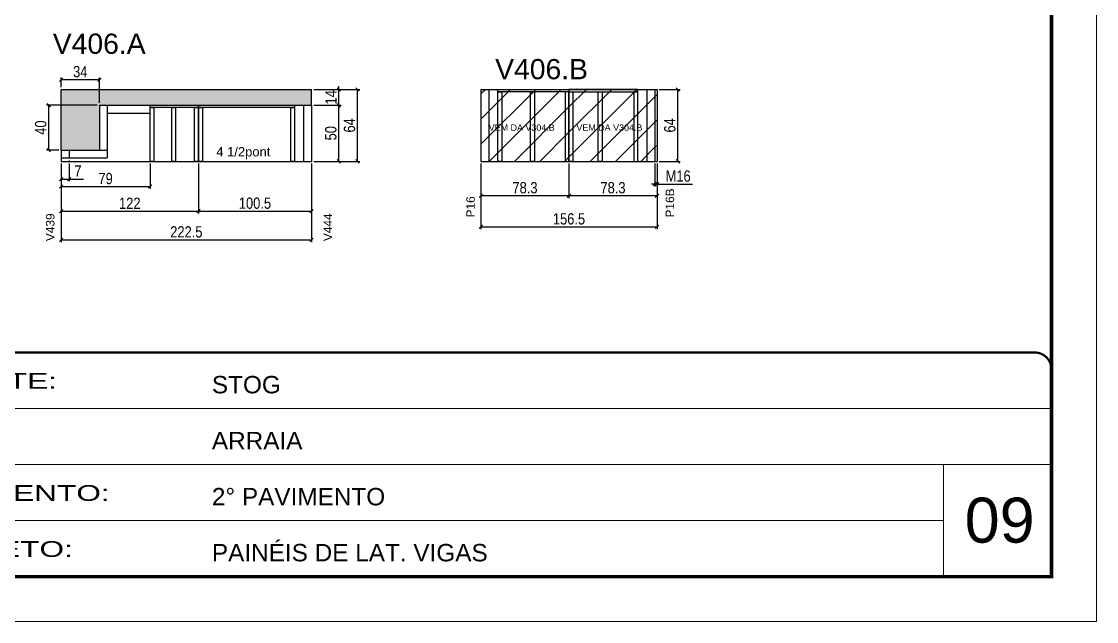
# Model space of a CAD drawing. Extents: x -3394 to 16474, y -5031 to 14397.
# Drawn here: x 4802 to 5757, y 11049 to 11583 of the extents above; entities that cross this region are included whole.
import ezdxf

# ---------------------------------------------------------------- set-up
doc = ezdxf.new("R2010")
doc.units = 0
for name, pattern in [('CONTINUO', [0]), ('DASHED', [0.75, 0.5, -0.25]), ('HIDDEN', [0.375, 0.25, -0.125])]:
    doc.linetypes.add(name, pattern=pattern)
doc.layers.get('0').update_dxf_attribs({"linetype": 'CONTINUOUS'})
doc.layers.get('Defpoints').update_dxf_attribs({"linetype": 'CONTINUOUS'})
for name, color, linetype, lineweight in [('CARIMBO', 255, 'CONTINUOUS', 9), ('Folhas', 255, 'CONTINUOUS', 9), ('REAPROVEITAMENTO', 251, 'CONTINUOUS', 9), ('SARRAFO DE PRESSAO', 251, 'DASHED', 9)]:
    doc.layers.add(name, color=color, linetype=linetype, lineweight=lineweight)
for name, color, linetype in [('COTA', 241, 'CONTINUOUS'), ('NOMENCLATURA', 7, 'CONTINUOUS'), ('Painéis', 200, 'CONTINUOUS'), ('PONTALETE', 7, 'CONTINUOUS'), ('SARR_2.2x7', 40, 'CONTINUOUS'), ('SARR_3.5x7', 81, 'CONTINUOUS')]:
    doc.layers.add(name, color=color, linetype=linetype)
doc.styles.add('ARIAL', font='arial.ttf')
doc.styles.add('COTA TECNICA', font='techl___.ttf', dxfattribs={"height": 10})
doc.styles.add('Tecnologia', font='')
doc.styles.get('Tecnologia').set_extended_font_data('Forgotten Futurist')
doc.dimstyles.new('PAINEL', dxfattribs={"dimtxt": 10, "dimasz": 3, "dimexe": 3, "dimexo": 3, "dimgap": 3, "dimtad": 1, "dimdec": 1, "dimzin": 12, "dimdsep": 46, "dimtxsty": 'COTA TECNICA', "dimblk1": 'OBLIQUE', "dimblk2": 'OBLIQUE', "dimsah": 1, "dimcen": 0.9, "dimclrd": 4, "dimclre": 4, "dimclrt": 240, "dimadec": 1, "dimazin": 3, "dimtfac": 1, "dimtdec": 1, "dimtmove": 0, "dimatfit": 3, "dimfxl": 1, "dimtolj": 1, "dimtzin": 12, "dimarcsym": 0})

# ---------------------------------------------------------------- blocks, each defined once
blk = doc.blocks.new('9999999999')
at = {"color": 30, "linetype": 'CONTINUO'}
for p, q in [((98564.56, 34379.64), (99583.98, 34379.64)), ((98564.56, 34329.83), (99487.98, 34329.83)), ((99583.98, 34329.83), (99487.98, 34329.83)), ((99487.98, 34329.83), (99487.98, 34230.21)), ((98564.56, 34280.02), (99487.98, 34280.02))]:
    blk.add_line(p, q, dxfattribs=at)
at = {"color": 30, "linetype": 'CONTINUO', "const_width": 2}
blk.add_lwpolyline([(99583.98, 34230.21), (99583.98, 34414.45, 0.414214), (99568.98, 34429.45), (98228.98, 34429.45, 0.414214), (98213.98, 34414.45), (98213.98, 34245.21, 0.414214), (98228.98, 34230.21), (99583.98, 34230.21)], format="xyb", dxfattribs=at)
at = {"layer": 'Folhas'}
blk.add_lwpolyline([(98138.98, 34190.21), (99623.98, 34190.21), (99623.98, 35240.21), (98138.98, 35240.21)], close=True, dxfattribs=at)
at = {"layer": 'Folhas', "color": 30, "const_width": 3}
blk.add_lwpolyline([(98213.98, 34230.21), (99583.98, 34230.21), (99583.98, 35200.21), (98213.98, 35200.21)], close=True, dxfattribs=at)
at = {"color": 7, "linetype": 'Continuous', "ltscale": 5, "style": 'ARIAL'}
for s, height, p in [('STOG', 15.483, (98837.68, 34393.13)), ('ARRAIA', 15.483, (98837.68, 34343.32)), ('2° PAVIMENTO', 15.4829, (98837.68, 34293.51)), ('PAINÉIS DE LAT. VIGAS', 15.4829, (98837.68, 34243.7))]:
    blk.add_text(s, height=height, dxfattribs=at).set_placement(p)
at = {"layer": 'Folhas', "color": 7, "style": 'Tecnologia', "width": 1.5}
for s, p in [('CLIENTE:', (98573.65, 34397.17)), ('PAVIMENTO:', (98573.65, 34297.5)), ('PROJETO:', (98573.65, 34247.69))]:
    blk.add_text(s, height=14, dxfattribs=at).set_placement(p)
blk = doc.blocks.new('_Oblique')
at = {"color": 0, "linetype": 'ByBlock', "lineweight": -2}
blk.add_line((-0.5, -0.5), (0.5, 0.5), dxfattribs=at)
blk = doc.blocks.new('*D245')
at = {"layer": 'COTA', "color": 4, "linetype": 'Continuous', "lineweight": -2, "transparency": 16777216}
for p, q in [((4836.94, 11524.64), (4836.94, 11533.14)), ((4870.94, 11531.14), (4836.94, 11531.14)), ((4870.94, 11510.64), (4870.94, 11533.14))]:
    blk.add_line(p, q, dxfattribs=at)
at = {"layer": 'Defpoints', "color": 0, "linetype": 'Continuous', "transparency": 16777216}
for p in [(4836.94, 11531.14), (4836.94, 11522.64), (4870.94, 11508.64)]:
    blk.add_point(p, dxfattribs=at)
at = {"layer": 'COTA', "color": 4, "linetype": 'Continuous', "lineweight": -2, "transparency": 16777216, "xscale": 3, "yscale": 3, "zscale": 3, "rotation": 180}
blk.add_blockref('_Oblique', (4836.94, 11531.14), dxfattribs=at)
at = {"layer": 'COTA', "color": 4, "linetype": 'Continuous', "lineweight": -2, "transparency": 16777216, "xscale": 3, "yscale": 3, "zscale": 3}
blk.add_blockref('_Oblique', (4870.94, 11531.14), dxfattribs=at)
at = {"layer": 'COTA', "color": 240, "linetype": 'Continuous', "transparency": 16777216, "insert": (4853.94, 11538.36), "char_height": 10, "attachment_point": 5, "style": 'COTA TECNICA'}
blk.add_mtext('\\A1;34', dxfattribs=at)
blk = doc.blocks.new('*D246')
at = {"layer": 'COTA', "color": 4, "linetype": 'Continuous', "lineweight": -2, "transparency": 16777216}
for p, q in [((4836.94, 11456.64), (4836.94, 11386.76)), ((5059.44, 11456.64), (5059.44, 11386.76)), ((4836.94, 11388.76), (5059.44, 11388.76))]:
    blk.add_line(p, q, dxfattribs=at)
at = {"layer": 'Defpoints', "color": 0, "linetype": 'Continuous', "transparency": 16777216}
for p in [(4836.94, 11458.64), (5059.44, 11458.64), (5059.44, 11388.76)]:
    blk.add_point(p, dxfattribs=at)
at = {"layer": 'COTA', "color": 4, "linetype": 'Continuous', "lineweight": -2, "transparency": 16777216, "xscale": 3, "yscale": 3, "zscale": 3, "rotation": 180}
blk.add_blockref('_Oblique', (4836.94, 11388.76), dxfattribs=at)
at = {"layer": 'COTA', "color": 4, "linetype": 'Continuous', "lineweight": -2, "transparency": 16777216, "xscale": 3, "yscale": 3, "zscale": 3}
blk.add_blockref('_Oblique', (5059.44, 11388.76), dxfattribs=at)
at = {"layer": 'COTA', "color": 240, "linetype": 'Continuous', "transparency": 16777216, "insert": (4948.19, 11395.87), "char_height": 10, "attachment_point": 5, "style": 'COTA TECNICA'}
blk.add_mtext('\\A1;222.5', dxfattribs=at)
blk = doc.blocks.new('*D247')
at = {"layer": 'COTA', "color": 4, "linetype": 'Continuous', "lineweight": -2, "transparency": 16777216}
for p, q in [((5364.57, 11456.64), (5364.57, 11436.38)), ((5366.57, 11456.64), (5366.57, 11436.38)), ((5364.57, 11438.38), (5361.57, 11438.38)), ((5364.57, 11438.38), (5366.57, 11438.38)), ((5366.57, 11438.38), (5398.17, 11438.38))]:
    blk.add_line(p, q, dxfattribs=at)
at = {"layer": 'Defpoints', "color": 0, "linetype": 'Continuous', "transparency": 16777216}
for p in [(5364.57, 11458.64), (5366.57, 11458.64), (5366.57, 11438.38)]:
    blk.add_point(p, dxfattribs=at)
at = {"layer": 'COTA', "color": 4, "linetype": 'Continuous', "lineweight": -2, "transparency": 16777216, "xscale": 3, "yscale": 3, "zscale": 3}
blk.add_blockref('_Oblique', (5364.57, 11438.38), dxfattribs=at)
at = {"layer": 'COTA', "color": 4, "linetype": 'Continuous', "lineweight": -2, "transparency": 16777216, "xscale": 3, "yscale": 3, "zscale": 3, "rotation": 180}
blk.add_blockref('_Oblique', (5366.57, 11438.38), dxfattribs=at)
at = {"layer": 'COTA', "color": 240, "linetype": 'Continuous', "transparency": 16777216, "insert": (5385.37, 11445.48), "char_height": 10, "attachment_point": 5, "style": 'COTA TECNICA'}
blk.add_mtext('\\A1;M16', dxfattribs=at)
blk = doc.blocks.new('*D248')
at = {"layer": 'COTA', "color": 4, "linetype": 'Continuous', "lineweight": -2, "transparency": 16777216}
for p, q in [((5368.57, 11522.64), (5387.09, 11522.64)), ((5385.09, 11458.64), (5385.09, 11522.64)), ((5368.57, 11458.64), (5387.09, 11458.64))]:
    blk.add_line(p, q, dxfattribs=at)
at = {"layer": 'Defpoints', "color": 0, "linetype": 'Continuous', "transparency": 16777216}
for p in [(5366.57, 11522.64), (5385.09, 11522.64), (5366.57, 11458.64)]:
    blk.add_point(p, dxfattribs=at)
at = {"layer": 'COTA', "color": 4, "linetype": 'Continuous', "lineweight": -2, "transparency": 16777216, "xscale": 3, "yscale": 3, "zscale": 3}
for p, rotation in [((5385.09, 11522.64), 90), ((5385.09, 11458.64), 270)]:
    blk.add_blockref('_Oblique', p, dxfattribs=dict(at, rotation=rotation))
at = {"layer": 'COTA', "color": 240, "linetype": 'Continuous', "transparency": 16777216, "insert": (5377.99, 11490.64), "char_height": 10, "attachment_point": 5, "rotation": 90, "style": 'COTA TECNICA'}
blk.add_mtext('\\A1;64', dxfattribs=at)
blk = doc.blocks.new('*D249')
at = {"layer": 'COTA', "color": 4, "linetype": 'Continuous', "lineweight": -2, "transparency": 16777216}
for p, q in [((5288.32, 11456.64), (5288.32, 11425.89)), ((5366.57, 11456.64), (5366.57, 11425.89)), ((5366.57, 11427.89), (5288.32, 11427.89))]:
    blk.add_line(p, q, dxfattribs=at)
at = {"layer": 'Defpoints', "color": 0, "linetype": 'Continuous', "transparency": 16777216}
for p in [(5288.32, 11458.64), (5366.57, 11458.64), (5288.32, 11427.89)]:
    blk.add_point(p, dxfattribs=at)
at = {"layer": 'COTA', "color": 4, "linetype": 'Continuous', "lineweight": -2, "transparency": 16777216, "xscale": 3, "yscale": 3, "zscale": 3, "rotation": 180}
blk.add_blockref('_Oblique', (5288.32, 11427.89), dxfattribs=at)
at = {"layer": 'COTA', "color": 4, "linetype": 'Continuous', "lineweight": -2, "transparency": 16777216, "xscale": 3, "yscale": 3, "zscale": 3}
blk.add_blockref('_Oblique', (5366.57, 11427.89), dxfattribs=at)
at = {"layer": 'COTA', "color": 240, "linetype": 'Continuous', "transparency": 16777216, "insert": (5327.45, 11435.13), "char_height": 10, "attachment_point": 5, "style": 'COTA TECNICA'}
blk.add_mtext('\\A1;78.3', dxfattribs=at)
blk = doc.blocks.new('*D250')
at = {"layer": 'COTA', "color": 4, "linetype": 'Continuous', "lineweight": -2, "transparency": 16777216}
for p, q in [((5210.07, 11456.64), (5210.07, 11425.89)), ((5288.32, 11456.64), (5288.32, 11425.89)), ((5288.32, 11427.89), (5210.07, 11427.89))]:
    blk.add_line(p, q, dxfattribs=at)
at = {"layer": 'Defpoints', "color": 0, "linetype": 'Continuous', "transparency": 16777216}
for p in [(5210.07, 11458.64), (5288.32, 11458.64), (5210.07, 11427.89)]:
    blk.add_point(p, dxfattribs=at)
at = {"layer": 'COTA', "color": 4, "linetype": 'Continuous', "lineweight": -2, "transparency": 16777216, "xscale": 3, "yscale": 3, "zscale": 3, "rotation": 180}
blk.add_blockref('_Oblique', (5210.07, 11427.89), dxfattribs=at)
at = {"layer": 'COTA', "color": 4, "linetype": 'Continuous', "lineweight": -2, "transparency": 16777216, "xscale": 3, "yscale": 3, "zscale": 3}
blk.add_blockref('_Oblique', (5288.32, 11427.89), dxfattribs=at)
at = {"layer": 'COTA', "color": 240, "linetype": 'Continuous', "transparency": 16777216, "insert": (5249.2, 11435.13), "char_height": 10, "attachment_point": 5, "style": 'COTA TECNICA'}
blk.add_mtext('\\A1;78.3', dxfattribs=at)
blk = doc.blocks.new('*D251')
at = {"layer": 'COTA', "color": 4, "linetype": 'Continuous', "lineweight": -2, "transparency": 16777216}
for p, q in [((4836.94, 11456.64), (4836.94, 11440.88)), ((4843.94, 11456.64), (4843.94, 11440.88)), ((4836.94, 11442.88), (4843.94, 11442.88)), ((4843.94, 11442.88), (4856.67, 11442.88))]:
    blk.add_line(p, q, dxfattribs=at)
at = {"layer": 'Defpoints', "color": 0, "linetype": 'Continuous', "transparency": 16777216}
for p in [(4836.94, 11458.64), (4843.94, 11458.64), (4843.94, 11442.88)]:
    blk.add_point(p, dxfattribs=at)
at = {"layer": 'COTA', "color": 4, "linetype": 'Continuous', "lineweight": -2, "transparency": 16777216, "xscale": 3, "yscale": 3, "zscale": 3, "rotation": 180}
blk.add_blockref('_Oblique', (4836.94, 11442.88), dxfattribs=at)
at = {"layer": 'COTA', "color": 4, "linetype": 'Continuous', "lineweight": -2, "transparency": 16777216, "xscale": 3, "yscale": 3, "zscale": 3}
blk.add_blockref('_Oblique', (4843.94, 11442.88), dxfattribs=at)
at = {"layer": 'COTA', "color": 240, "linetype": 'Continuous', "transparency": 16777216, "insert": (4851.81, 11449.96), "char_height": 10, "attachment_point": 5, "style": 'COTA TECNICA'}
blk.add_mtext('\\A1;7', dxfattribs=at)
blk = doc.blocks.new('*D252')
at = {"layer": 'COTA', "color": 4, "linetype": 'Continuous', "lineweight": -2, "transparency": 16777216}
for p, q in [((4836.94, 11456.64), (4836.94, 11412.29)), ((4958.94, 11456.64), (4958.94, 11412.29)), ((4836.94, 11414.29), (4958.94, 11414.29))]:
    blk.add_line(p, q, dxfattribs=at)
at = {"layer": 'Defpoints', "color": 0, "linetype": 'Continuous', "transparency": 16777216}
for p in [(4836.94, 11458.64), (4958.94, 11458.64), (4958.94, 11414.29)]:
    blk.add_point(p, dxfattribs=at)
at = {"layer": 'COTA', "color": 4, "linetype": 'Continuous', "lineweight": -2, "transparency": 16777216, "xscale": 3, "yscale": 3, "zscale": 3, "rotation": 180}
blk.add_blockref('_Oblique', (4836.94, 11414.29), dxfattribs=at)
at = {"layer": 'COTA', "color": 4, "linetype": 'Continuous', "lineweight": -2, "transparency": 16777216, "xscale": 3, "yscale": 3, "zscale": 3}
blk.add_blockref('_Oblique', (4958.94, 11414.29), dxfattribs=at)
at = {"layer": 'COTA', "color": 240, "linetype": 'Continuous', "transparency": 16777216, "insert": (4897.94, 11421.35), "char_height": 10, "attachment_point": 5, "style": 'COTA TECNICA'}
blk.add_mtext('\\A1;122', dxfattribs=at)
blk = doc.blocks.new('*D253')
at = {"layer": 'COTA', "color": 4, "linetype": 'Continuous', "lineweight": -2, "transparency": 16777216}
for p, q in [((4958.94, 11456.64), (4958.94, 11412.29)), ((5059.44, 11456.64), (5059.44, 11412.29)), ((4958.94, 11414.29), (5059.44, 11414.29))]:
    blk.add_line(p, q, dxfattribs=at)
at = {"layer": 'Defpoints', "color": 0, "linetype": 'Continuous', "transparency": 16777216}
for p in [(4958.94, 11458.64), (5059.44, 11458.64), (5059.44, 11414.29)]:
    blk.add_point(p, dxfattribs=at)
at = {"layer": 'COTA', "color": 4, "linetype": 'Continuous', "lineweight": -2, "transparency": 16777216, "xscale": 3, "yscale": 3, "zscale": 3, "rotation": 180}
blk.add_blockref('_Oblique', (4958.94, 11414.29), dxfattribs=at)
at = {"layer": 'COTA', "color": 4, "linetype": 'Continuous', "lineweight": -2, "transparency": 16777216, "xscale": 3, "yscale": 3, "zscale": 3}
blk.add_blockref('_Oblique', (5059.44, 11414.29), dxfattribs=at)
at = {"layer": 'COTA', "color": 240, "linetype": 'Continuous', "transparency": 16777216, "insert": (5009.19, 11421.4), "char_height": 10, "attachment_point": 5, "style": 'COTA TECNICA'}
blk.add_mtext('\\A1;100.5', dxfattribs=at)
blk = doc.blocks.new('*D254')
at = {"layer": 'COTA', "color": 4, "linetype": 'Continuous', "lineweight": -2, "transparency": 16777216}
for p, q in [((4836.94, 11456.64), (4836.94, 11434.21)), ((4915.94, 11456.64), (4915.94, 11434.21)), ((4836.94, 11436.21), (4915.94, 11436.21))]:
    blk.add_line(p, q, dxfattribs=at)
at = {"layer": 'Defpoints', "color": 0, "linetype": 'Continuous', "transparency": 16777216}
for p in [(4836.94, 11458.64), (4915.94, 11458.64), (4915.94, 11436.21)]:
    blk.add_point(p, dxfattribs=at)
at = {"layer": 'COTA', "color": 4, "linetype": 'Continuous', "lineweight": -2, "transparency": 16777216, "xscale": 3, "yscale": 3, "zscale": 3, "rotation": 180}
blk.add_blockref('_Oblique', (4836.94, 11436.21), dxfattribs=at)
at = {"layer": 'COTA', "color": 4, "linetype": 'Continuous', "lineweight": -2, "transparency": 16777216, "xscale": 3, "yscale": 3, "zscale": 3}
blk.add_blockref('_Oblique', (4915.94, 11436.21), dxfattribs=at)
at = {"layer": 'COTA', "color": 240, "linetype": 'Continuous', "transparency": 16777216, "insert": (4876.44, 11443.31), "char_height": 10, "attachment_point": 5, "style": 'COTA TECNICA'}
blk.add_mtext('\\A1;79', dxfattribs=at)
blk = doc.blocks.new('*D255')
at = {"layer": 'COTA', "color": 4, "linetype": 'Continuous', "lineweight": -2, "transparency": 16777216}
for p, q in [((5210.07, 11456.64), (5210.07, 11398.32)), ((5366.57, 11456.64), (5366.57, 11398.32)), ((5210.07, 11400.32), (5366.57, 11400.32))]:
    blk.add_line(p, q, dxfattribs=at)
at = {"layer": 'Defpoints', "color": 0, "linetype": 'Continuous', "transparency": 16777216}
for p in [(5210.07, 11458.64), (5366.57, 11458.64), (5366.57, 11400.32)]:
    blk.add_point(p, dxfattribs=at)
at = {"layer": 'COTA', "color": 4, "linetype": 'Continuous', "lineweight": -2, "transparency": 16777216, "xscale": 3, "yscale": 3, "zscale": 3, "rotation": 180}
blk.add_blockref('_Oblique', (5210.07, 11400.32), dxfattribs=at)
at = {"layer": 'COTA', "color": 4, "linetype": 'Continuous', "lineweight": -2, "transparency": 16777216, "xscale": 3, "yscale": 3, "zscale": 3}
blk.add_blockref('_Oblique', (5366.57, 11400.32), dxfattribs=at)
at = {"layer": 'COTA', "color": 240, "linetype": 'Continuous', "transparency": 16777216, "insert": (5288.32, 11407.43), "char_height": 10, "attachment_point": 5, "style": 'COTA TECNICA'}
blk.add_mtext('\\A1;156.5', dxfattribs=at)
blk = doc.blocks.new('*D256')
at = {"layer": 'COTA', "color": 4, "linetype": 'Continuous', "lineweight": -2, "transparency": 16777216}
for p, q in [((5061.44, 11508.64), (5085.77, 11508.64)), ((5083.77, 11458.64), (5083.77, 11508.64)), ((5061.44, 11458.64), (5085.77, 11458.64))]:
    blk.add_line(p, q, dxfattribs=at)
at = {"layer": 'Defpoints', "color": 0, "linetype": 'Continuous', "transparency": 16777216}
for p in [(5059.44, 11508.64), (5083.77, 11508.64), (5059.44, 11458.64)]:
    blk.add_point(p, dxfattribs=at)
at = {"layer": 'COTA', "color": 4, "linetype": 'Continuous', "lineweight": -2, "transparency": 16777216, "xscale": 3, "yscale": 3, "zscale": 3}
for p, rotation in [((5083.77, 11508.64), 90), ((5083.77, 11458.64), 270)]:
    blk.add_blockref('_Oblique', p, dxfattribs=dict(at, rotation=rotation))
at = {"layer": 'COTA', "color": 240, "linetype": 'Continuous', "transparency": 16777216, "insert": (5076.66, 11483.64), "char_height": 10, "attachment_point": 5, "rotation": 90, "style": 'COTA TECNICA'}
blk.add_mtext('\\A1;50', dxfattribs=at)
blk = doc.blocks.new('*D257')
at = {"layer": 'COTA', "color": 4, "linetype": 'Continuous', "lineweight": -2, "transparency": 16777216}
for p, q in [((5083.77, 11522.64), (5083.77, 11525.64)), ((5061.44, 11522.64), (5085.77, 11522.64)), ((5083.77, 11508.64), (5083.77, 11522.64)), ((5061.44, 11508.64), (5085.77, 11508.64)), ((5083.77, 11508.64), (5083.77, 11505.64))]:
    blk.add_line(p, q, dxfattribs=at)
at = {"layer": 'Defpoints', "color": 0, "linetype": 'Continuous', "transparency": 16777216}
for p in [(5059.44, 11522.64), (5083.77, 11522.64), (5059.44, 11508.64)]:
    blk.add_point(p, dxfattribs=at)
at = {"layer": 'COTA', "color": 4, "linetype": 'Continuous', "lineweight": -2, "transparency": 16777216, "xscale": 3, "yscale": 3, "zscale": 3}
for p, rotation in [((5083.77, 11522.64), 270), ((5083.77, 11508.64), 90)]:
    blk.add_blockref('_Oblique', p, dxfattribs=dict(at, rotation=rotation))
at = {"layer": 'COTA', "color": 240, "linetype": 'Continuous', "transparency": 16777216, "insert": (5076.69, 11515.64), "char_height": 10, "attachment_point": 5, "rotation": 90, "style": 'COTA TECNICA'}
blk.add_mtext('\\A1;14', dxfattribs=at)
blk = doc.blocks.new('*D258')
at = {"layer": 'COTA', "color": 4, "linetype": 'Continuous', "lineweight": -2, "transparency": 16777216}
for p, q in [((5061.44, 11522.64), (5102.37, 11522.64)), ((5100.37, 11458.64), (5100.37, 11522.64)), ((5061.44, 11458.64), (5102.37, 11458.64))]:
    blk.add_line(p, q, dxfattribs=at)
at = {"layer": 'Defpoints', "color": 0, "linetype": 'Continuous', "transparency": 16777216}
for p in [(5059.44, 11522.64), (5100.37, 11522.64), (5059.44, 11458.64)]:
    blk.add_point(p, dxfattribs=at)
at = {"layer": 'COTA', "color": 4, "linetype": 'Continuous', "lineweight": -2, "transparency": 16777216, "xscale": 3, "yscale": 3, "zscale": 3}
for p, rotation in [((5100.37, 11522.64), 90), ((5100.37, 11458.64), 270)]:
    blk.add_blockref('_Oblique', p, dxfattribs=dict(at, rotation=rotation))
at = {"layer": 'COTA', "color": 240, "linetype": 'Continuous', "transparency": 16777216, "insert": (5093.26, 11490.64), "char_height": 10, "attachment_point": 5, "rotation": 90, "style": 'COTA TECNICA'}
blk.add_mtext('\\A1;64', dxfattribs=at)
blk = doc.blocks.new('*D259')
at = {"layer": 'COTA', "color": 4, "linetype": 'Continuous', "lineweight": -2, "transparency": 16777216}
for p, q in [((4868.94, 11508.64), (4823.92, 11508.64)), ((4825.92, 11468.64), (4825.92, 11508.64)), ((4834.94, 11468.64), (4823.92, 11468.64))]:
    blk.add_line(p, q, dxfattribs=at)
at = {"layer": 'Defpoints', "color": 0, "linetype": 'Continuous', "transparency": 16777216}
for p in [(4825.92, 11508.64), (4870.94, 11508.64), (4836.94, 11468.64)]:
    blk.add_point(p, dxfattribs=at)
at = {"layer": 'COTA', "color": 4, "linetype": 'Continuous', "lineweight": -2, "transparency": 16777216, "xscale": 3, "yscale": 3, "zscale": 3}
for p, rotation in [((4825.92, 11508.64), 90), ((4825.92, 11468.64), 270)]:
    blk.add_blockref('_Oblique', p, dxfattribs=dict(at, rotation=rotation))
at = {"layer": 'COTA', "color": 240, "linetype": 'Continuous', "transparency": 16777216, "insert": (4818.82, 11488.64), "char_height": 10, "attachment_point": 5, "rotation": 90, "style": 'COTA TECNICA'}
blk.add_mtext('\\A1;40', dxfattribs=at)

msp = doc.modelspace()

# ---------------------------------------------------------------- hatches: boundary and pattern name
at = {"layer": 'COTA', "linetype": 'Continuous'}
h = msp.add_hatch(dxfattribs=at)
h.set_pattern_fill('AR-CONC', color=256, scale=0.05)
h.paths.add_polyline_path([(4870.94, 11508.64), (5059.44, 11508.64), (5059.44, 11522.64), (4836.94, 11522.64), (4836.94, 11468.64), (4870.94, 11468.64)])
at = {"layer": 'REAPROVEITAMENTO', "linetype": 'Continuous'}
h = msp.add_hatch(dxfattribs=at)
h.set_pattern_fill('ANSI31', color=256, scale=5)
h.paths.add_polyline_path([(5210.07, 11522.64), (5210.07, 11458.64), (5288.32, 11458.64), (5288.32, 11522.64)])
h = msp.add_hatch(dxfattribs=at)
h.set_pattern_fill('ANSI31', color=256, scale=5)
h.paths.add_polyline_path([(5288.32, 11522.64), (5288.32, 11458.64), (5364.57, 11458.64), (5364.57, 11522.64)])
h = msp.add_hatch(dxfattribs=at)
h.set_pattern_fill('ANSI31', color=256, scale=5)
h.paths.add_polyline_path([(5364.57, 11458.64), (5366.57, 11458.64), (5366.57, 11522.64), (5364.57, 11522.64)])

# ---------------------------------------------------------------- linework, layer by layer
at = {"layer": 'COTA', "linetype": 'Continuous'}
for p, q in [((4836.94, 11522.64), (5059.44, 11522.64)), ((4836.94, 11468.64), (4836.94, 11522.64)), ((5059.44, 11508.64), (5059.44, 11522.64))]:
    msp.add_line(p, q, dxfattribs=at)
at = {"layer": 'Painéis', "linetype": 'Continuous'}
for p, q in [((5210.07, 11522.64), (5366.57, 11522.64)), ((5210.07, 11522.64), (5210.07, 11458.64)), ((5288.32, 11522.64), (5288.32, 11458.64)), ((5364.57, 11522.64), (5364.57, 11458.64)), ((5366.57, 11522.64), (5366.57, 11458.64)), ((4870.94, 11508.64), (5059.44, 11508.64)), ((4870.94, 11508.64), (4870.94, 11468.64)), ((4958.94, 11508.64), (4958.94, 11458.64)), ((5059.44, 11508.64), (5059.44, 11458.64)), ((4836.94, 11468.64), (4870.94, 11468.64)), ((4836.94, 11468.64), (4836.94, 11458.64)), ((4836.94, 11458.64), (5059.44, 11458.64)), ((5210.07, 11458.64), (5366.57, 11458.64)), ((5210.07, 11458.64), (5366.57, 11458.64))]:
    msp.add_line(p, q, dxfattribs=at)
at = {"layer": 'SARR_2.2x7', "ltscale": 25}
for p, q in [((5217.07, 11522.64), (5217.07, 11458.64)), ((5357.57, 11522.64), (5357.57, 11458.64)), ((4877.94, 11508.64), (4877.94, 11468.64)), ((4877.94, 11501.64), (4915.94, 11501.64)), ((4870.94, 11468.64), (4877.94, 11468.64)), ((4877.94, 11468.64), (4877.94, 11461.64)), ((4836.94, 11461.64), (4877.94, 11461.64))]:
    msp.add_line(p, q, dxfattribs=at)
at = {"layer": 'SARR_2.2x7', "linetype": 'Continuous'}
msp.add_line((5052.44, 11508.64), (5052.44, 11458.64), dxfattribs=at)
at = {"layer": 'SARR_2.2x7', "linetype": 'HIDDEN', "ltscale": 25}
msp.add_line((4843.94, 11468.64), (4843.94, 11458.64), dxfattribs=at)
at = {"layer": 'SARR_2.2x7', "ltscale": 25, "elevation": 0}
for points in [[(5288.32, 11520.44), (5225.07, 11520.44), (5225.07, 11522.64), (5288.32, 11522.64)], [(5288.32, 11520.44), (5349.57, 11520.44), (5349.57, 11522.64), (5288.32, 11522.64)], [(4958.94, 11506.44), (4915.94, 11506.44), (4915.94, 11508.64), (4958.94, 11508.64)], [(5044.44, 11506.44), (4958.94, 11506.44), (4958.94, 11508.64), (5044.44, 11508.64)]]:
    msp.add_lwpolyline(points, close=True, dxfattribs=at)
at = {"layer": 'SARR_3.5x7', "elevation": 0}
for points in [[(5228.57, 11458.64), (5225.07, 11458.64), (5225.07, 11520.44), (5228.57, 11520.44)], [(5257.62, 11458.64), (5254.12, 11458.64), (5254.12, 11520.44), (5257.62, 11520.44)], [(5284.82, 11458.64), (5288.32, 11458.64), (5288.32, 11520.44), (5284.82, 11520.44)], [(5291.82, 11458.64), (5288.32, 11458.64), (5288.32, 11520.44), (5291.82, 11520.44)], [(5317.89, 11458.64), (5314.39, 11458.64), (5314.39, 11520.44), (5317.89, 11520.44)], [(5346.07, 11458.64), (5349.57, 11458.64), (5349.57, 11520.44), (5346.07, 11520.44)], [(4919.44, 11458.64), (4915.94, 11458.64), (4915.94, 11506.44), (4919.44, 11506.44)], [(4938.68, 11458.64), (4935.18, 11458.64), (4935.18, 11506.44), (4938.68, 11506.44)], [(4958.94, 11458.64), (4955.44, 11458.64), (4955.44, 11506.44), (4958.94, 11506.44)], [(4962.44, 11458.64), (4958.94, 11458.64), (4958.94, 11506.44), (4962.44, 11506.44)], [(5044.44, 11458.64), (5040.94, 11458.64), (5040.94, 11506.44), (5044.44, 11506.44)]]:
    msp.add_lwpolyline(points, close=True, dxfattribs=at)

# ---------------------------------------------------------------- block references
at = {"layer": 'SARRAFO DE PRESSAO', "color": 6, "linetype": 'ByBlock'}
msp.add_blockref('9999999999', (-93866.77, -23140.8), dxfattribs=at)

# ---------------------------------------------------------------- texts
at = {"layer": 'CARIMBO', "style": 'ARIAL'}
msp.add_text('09', height=40, dxfattribs=at).set_placement((5640.07, 11119.55))
at = {"layer": 'NOMENCLATURA', "linetype": 'Continuous', "style": 'ARIAL'}
for s, height, p in [('V406.A', 18, (4829.51, 11554.26)), ('V406.B', 18, (5222.72, 11531.65)), ('VEM DA V304.B', 5.6753, (5217.02, 11485.8)), ('VEM DA V304.B', 5.6753, (5294.95, 11485.8))]:
    msp.add_text(s, height=height, dxfattribs=at).set_placement(p)
for s, p in [('P16B', (5381.78, 11408.73)), ('P16', (5204.57, 11408.76)), ('V439', (4830.97, 11387.67)), ('V444', (5077.8, 11387.67))]:
    msp.add_text(s, height=7.567, rotation=90, dxfattribs=at).set_placement(p)
at = {"layer": 'PONTALETE', "linetype": 'Continuous', "style": 'ARIAL'}
msp.add_text('4 1/2pont', height=8.25, dxfattribs=at).set_placement((4974.82, 11463.05))

# ---------------------------------------------------------------- dimensions: what is measured, and where the dimension line sits
at = {"layer": 'COTA', "linetype": 'Continuous'}
for base, p1, p2, override, picture, middle in [((4836.94, 11531.14), (4870.94, 11508.64), (4836.94, 11522.64), {"dimexe": 2, "dimexo": 2, "dimgap": 2, "dimadec": 8, "dimtix": 1, "dimatfit": 2, "dimldrblk": 'Oblique'}, '*D245', (4853.94, 11538.36)), ((5059.44, 11388.76), (4836.94, 11458.64), (5059.44, 11458.64), {"dimexe": 2, "dimexo": 2, "dimgap": 2, "dimadec": 8, "dimtix": 1, "dimatfit": 2, "dimldrblk": 'Oblique'}, '*D246', (4948.19, 11395.87)), ((4958.94, 11414.29), (4836.94, 11458.64), (4958.94, 11458.64), {"dimexe": 2, "dimexo": 2, "dimgap": 2, "dimadec": 8, "dimtix": 1, "dimatfit": 2, "dimldrblk": 'Oblique'}, '*D252', (4897.94, 11421.35)), ((4915.94, 11436.21), (4836.94, 11458.64), (4915.94, 11458.64), {"dimexe": 2, "dimexo": 2, "dimgap": 2, "dimadec": 8, "dimtix": 1, "dimatfit": 2, "dimldrblk": 'Oblique'}, '*D254', (4876.44, 11443.31)), ((5059.44, 11414.29), (4958.94, 11458.64), (5059.44, 11458.64), {"dimexe": 2, "dimexo": 2, "dimgap": 2, "dimadec": 8, "dimtix": 1, "dimtmove": 1, "dimatfit": 2, "dimldrblk": 'Oblique'}, '*D253', (5009.19, 11421.4)), ((5210.07251208, 11427.89032962), (5288.32251208, 11458.63903442), (5210.07251208, 11458.63903442), {"dimexe": 2, "dimexo": 2, "dimgap": 2, "dimadec": 8, "dimtix": 1, "dimatfit": 2, "dimldrblk": 'Oblique'}, '*D250', (5249.19751208, 11435.13155769)), ((5366.57, 11400.32), (5210.07, 11458.64), (5366.57, 11458.64), {"dimexe": 2, "dimexo": 2, "dimgap": 2, "dimadec": 8, "dimtix": 1, "dimatfit": 2, "dimldrblk": 'Oblique'}, '*D255', (5288.32, 11407.43)), ((5288.32251208, 11427.89032962), (5366.57251208, 11458.63903442), (5288.32251208, 11458.63903442), {"dimexe": 2, "dimexo": 2, "dimgap": 2, "dimadec": 8, "dimtix": 1, "dimatfit": 2, "dimldrblk": 'Oblique'}, '*D249', (5327.44751208, 11435.13155769))]:
    dim = msp.add_linear_dim(base=base, p1=p1, p2=p2, dimstyle='PAINEL', override=override, dxfattribs=at)
    dim.commit()
    dim.dimension.update_dxf_attribs({"geometry": picture, "text_midpoint": middle})
for base, p1, p2, picture, middle in [((5083.77, 11522.64), (5059.44, 11508.64), (5059.44, 11522.64), '*D257', (5076.69, 11515.64)), ((5100.37, 11522.64), (5059.44, 11458.64), (5059.44, 11522.64), '*D258', (5093.26, 11490.64)), ((5385.09, 11522.64), (5366.57, 11458.64), (5366.57, 11522.64), '*D248', (5377.99, 11490.64)), ((4825.92, 11508.64), (4836.94, 11468.64), (4870.94, 11508.64), '*D259', (4818.82, 11488.64)), ((5083.77, 11508.64), (5059.44, 11458.64), (5059.44, 11508.64), '*D256', (5076.66, 11483.64))]:
    dim = msp.add_linear_dim(base=base, p1=p1, p2=p2, angle=90, dimstyle='PAINEL', override={"dimexe": 2, "dimexo": 2, "dimgap": 2, "dimadec": 8, "dimtix": 1, "dimatfit": 2, "dimldrblk": 'Oblique'}, dxfattribs=at)
    dim.commit()
    dim.dimension.update_dxf_attribs({"geometry": picture, "text_midpoint": middle})
dim = msp.add_linear_dim(base=(4843.94, 11442.88), p1=(4836.94, 11458.64), p2=(4843.94, 11458.64), dimstyle='PAINEL', override={"dimexe": 2, "dimexo": 2, "dimgap": 2, "dimadec": 8, "dimtix": 1, "dimatfit": 2, "dimldrblk": 'Oblique'}, dxfattribs=at)
dim.commit()
dim.dimension.update_dxf_attribs({"geometry": '*D251', "text_midpoint": (4851.81, 11442.88), "dimtype": 160})
dim = msp.add_linear_dim(base=(5366.57, 11438.38), p1=(5364.57, 11458.64), p2=(5366.57, 11458.64), text='M16', dimstyle='PAINEL', override={"dimexe": 2, "dimexo": 2, "dimgap": 2, "dimadec": 8, "dimtix": 1, "dimatfit": 2, "dimldrblk": 'Oblique'}, dxfattribs=at)
dim.commit()
dim.dimension.update_dxf_attribs({"geometry": '*D247', "text_midpoint": (5385.37, 11438.38), "dimtype": 160})

doc.saveas('drawing.dxf')
